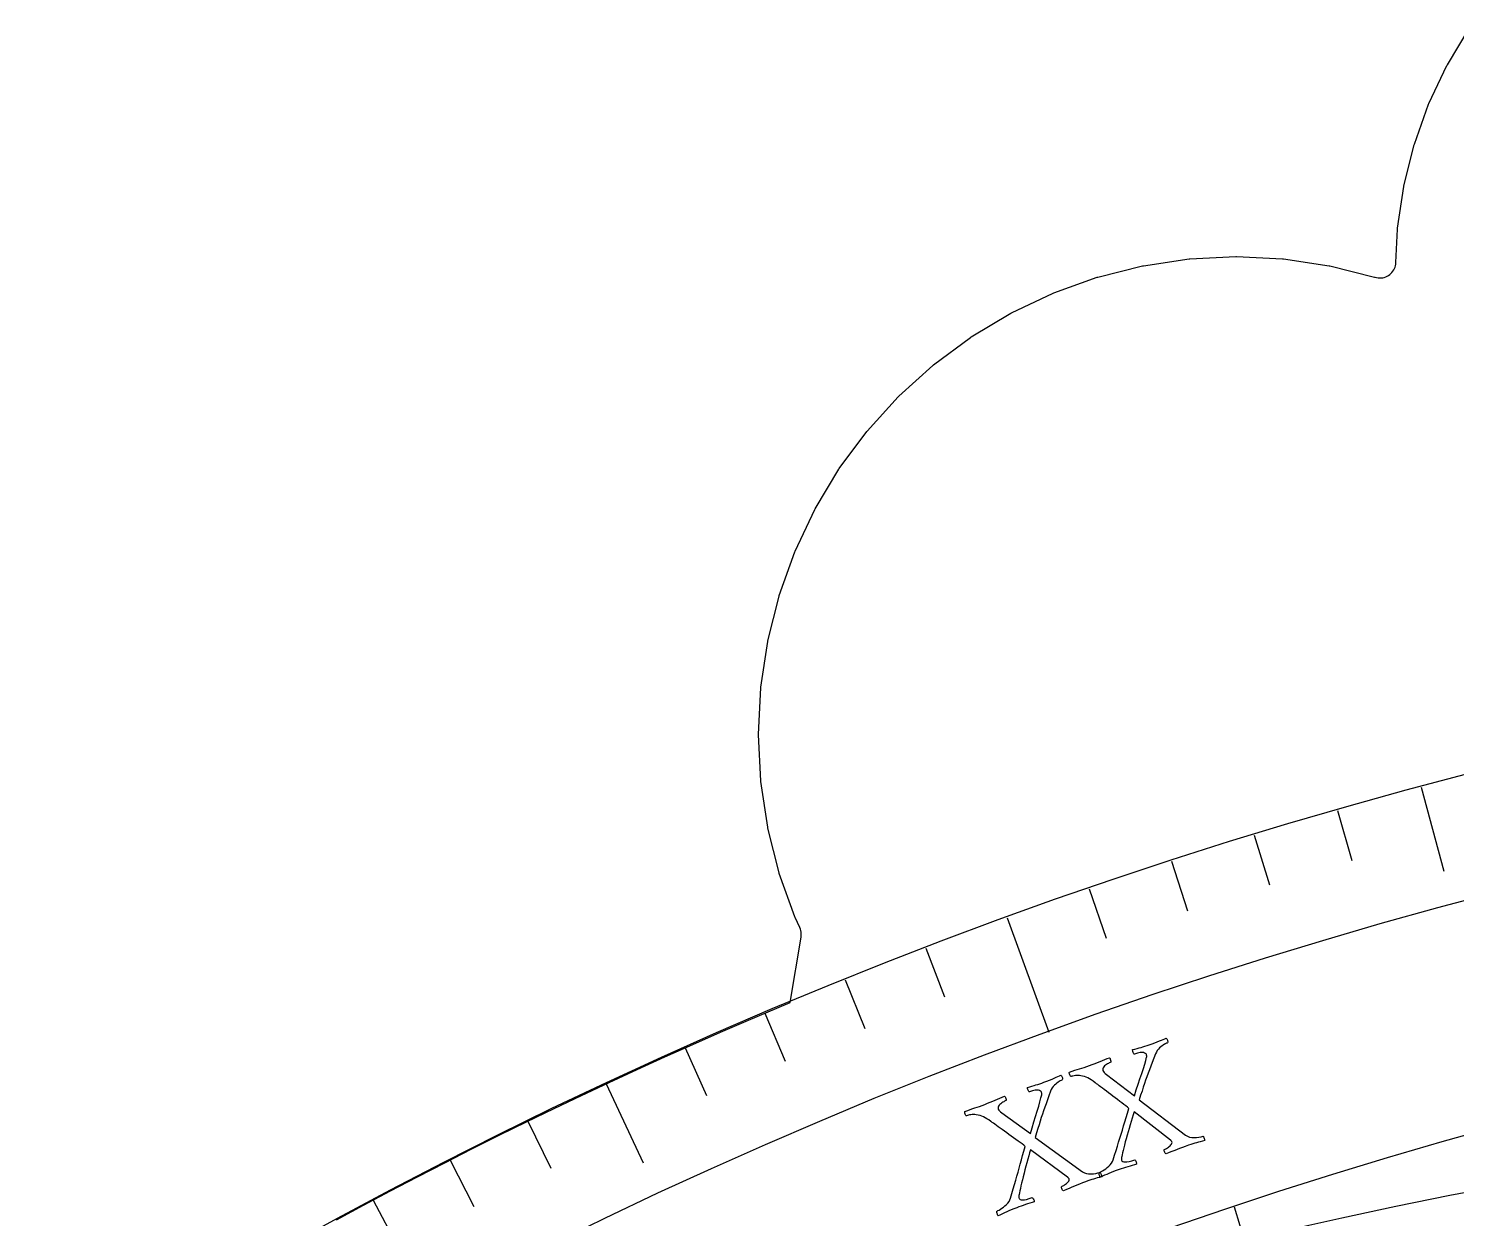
# Model space of a CAD drawing. Header units: millimetres. Extents: x -92 to 92, y -92 to 120.
# Drawn here: x -49.83 to -23.29, y 81.33 to 103.45 of the extents above; entities that cross this region are included whole.
import ezdxf

# ---------------------------------------------------------------- set-up
doc = ezdxf.new("R2010")
doc.units = ezdxf.units.MM
for name, color, linetype in [('CUT_OUTER', 1, 'Continuous'), ('ENGRAVE', 7, 'Continuous'), ('ENGRAVE_FINE', 8, 'Continuous'), ('TEXT', 5, 'Continuous')]:
    doc.layers.add(name, color=color, linetype=linetype)

msp = doc.modelspace()

# ---------------------------------------------------------------- linework, layer by layer
at = {"layer": 'CUT_OUTER'}
msp.add_lwpolyline([(-44.1039, 81.3086), (-43.6042, 81.5777), (-43.1028, 81.8437), (-42.5998, 82.1067), (-42.0952, 82.3665), (-41.589, 82.6232), (-41.0813, 82.8769), (-40.572, 83.1274), (-40.0612, 83.3748), (-39.5488, 83.619), (-39.035, 83.8601), (-38.5197, 84.098), (-38.003, 84.3328), (-37.4848, 84.5644), (-36.9652, 84.7928), (-36.4443, 85.018), (-35.9219, 85.24), (-35.6722, 85.3444), (-35.4693, 86.5616), (-35.4659, 86.5917), (-35.4655, 86.622), (-35.4681, 86.6523), (-35.4738, 86.6821), (-35.4825, 86.7111), (-35.4941, 86.7392), (-35.5809, 86.9228), (-35.5865, 86.9364), (-35.8751, 87.743), (-35.8794, 87.7571), (-36.0876, 88.5881), (-36.0905, 88.6025), (-36.2162, 89.45), (-36.2176, 89.4646), (-36.2596, 90.3203), (-36.2596, 90.335), (-36.2176, 91.1907), (-36.2162, 91.2053), (-36.0905, 92.0528), (-36.0876, 92.0672), (-35.8794, 92.8982), (-35.8751, 92.9123), (-35.5865, 93.7189), (-35.5809, 93.7325), (-35.2146, 94.507), (-35.2077, 94.52), (-34.7672, 95.2548), (-34.7591, 95.267), (-34.2487, 95.9551), (-34.2394, 95.9665), (-33.6641, 96.6013), (-33.6537, 96.6117), (-33.0189, 97.187), (-33.0075, 97.1964), (-32.3194, 97.7067), (-32.3071, 97.7149), (-31.5723, 98.1553), (-31.5593, 98.1623), (-30.7849, 98.5286), (-30.7713, 98.5342), (-29.9647, 98.8228), (-29.9506, 98.8271), (-29.1195, 99.0352), (-29.1051, 99.0381), (-28.2577, 99.1638), (-28.243, 99.1653), (-27.3874, 99.2073), (-27.3726, 99.2073), (-26.517, 99.1653), (-26.5023, 99.1638), (-25.6549, 99.0381), (-25.6405, 99.0352), (-24.8094, 98.8271), (-24.7986, 98.8238), (-24.7708, 98.8168), (-24.7424, 98.8125), (-24.7138, 98.8109), (-24.6852, 98.812), (-24.6568, 98.8159), (-24.6289, 98.8225), (-24.6017, 98.8317), (-24.5756, 98.8434), (-24.5507, 98.8576), (-24.5272, 98.8741), (-24.5055, 98.8928), (-24.4856, 98.9134), (-24.4678, 98.9359), (-24.4522, 98.96), (-24.439, 98.9854), (-24.4282, 99.012), (-24.4201, 99.0395), (-24.4146, 99.0676), (-24.4118, 99.0961), (-24.3812, 99.7207), (-24.3797, 99.7353), (-24.2647, 100.5109), (-24.2618, 100.5253), (-24.0713, 101.2859), (-24.067, 101.3), (-23.8029, 102.0383), (-23.7972, 102.0519), (-23.462, 102.7607), (-23.4551, 102.7736), (-23.0519, 103.4462)], dxfattribs=at)
at = {"layer": 'ENGRAVE'}
for points in [[(-23.9408, 89.3481), (-23.5218, 87.7845)], [(-31.6369, 86.9216), (-30.8618, 84.792)], [(-39.0922, 83.8335), (-38.4081, 82.3664)]]:
    msp.add_lwpolyline(points, dxfattribs=at)
for radius in [92.5, 90.2338, 86.025, 86.025]:
    msp.add_circle((0, 0), radius, dxfattribs=at)
for centre, radius, start, end in [((15.1685, 0), 87.3521, 100, 260), ((31.3105, 0), 91.5459, 110, 250), ((49.6666, 0), 99.3331, 120, 240), ((72.1835, 0), 112.2977, 130, 230), ((102.5206, 0), 133.8311, 140, 220)]:
    msp.add_arc(centre, radius, start, end, dxfattribs=at)
at = {"layer": 'ENGRAVE_FINE'}
for points in [[(-25.4965, 88.9167), (-25.2287, 87.9831)], [(-27.0444, 88.4582), (-26.7604, 87.5294)], [(-28.5841, 87.9727), (-28.2839, 87.049)], [(-30.1151, 87.4605), (-29.7988, 86.5421)], [(-33.149, 86.3562), (-32.801, 85.4494)], [(-34.6511, 85.7645), (-34.2873, 84.864)], [(-36.1426, 85.1467), (-35.7631, 84.2527)], [(-37.6231, 84.503), (-37.2281, 83.6157)], [(-40.5493, 83.1384), (-40.1236, 82.2655)], [(-41.9941, 82.4181), (-41.5532, 81.5527)], [(-43.4261, 81.6727), (-42.9701, 80.8151)]]:
    msp.add_lwpolyline(points, dxfattribs=at)
for centre, radius, start, end in [((7.5262, 0), 86.3536, 95, 265), ((23.0503, 0), 89.0596, 105, 255), ((40.1141, 0), 94.9181, 115, 245), ((60.2354, 0), 105.0171, 125, 235), ((86.025, 0), 121.6577, 135, 225), ((122.8564, 0), 149.98, 145, 215), ((-37.9751, 86.9904), 40.1141, 228.58333, 358.58333), ((-36.6259, 83.8999), 31.3105, 223.58333, 3.58333), ((-39.7414, 91.0367), 49.6666, 233.58333, 353.58333), ((-35.6312, 81.6213), 23.0503, 218.58333, 8.58333), ((-42.0155, 96.246), 60.2354, 238.583333, 348.583333), ((-34.948, 80.0564), 15.1685, 213.58333, 13.58333), ((-6.8976, -3.0111), 86.3536, 298.583333, 108.583334), ((-44.9283, 102.9185), 72.1835, 243.583333, 343.583333), ((-34.5486, 79.1413), 7.5262, 208.58333, 18.58333)]:
    msp.add_arc(centre, radius, start, end, dxfattribs=at)
at = {"layer": 'TEXT'}
for points in [[(-30.1081, 84.1735), (-30.0553, 84.1927), (-30.005, 84.2115), (-29.9571, 84.2302), (-29.9117, 84.2485), (-29.8676, 84.2665), (-29.8239, 84.2842), (-29.7804, 84.3015), (-29.7372, 84.3185), (-29.732, 84.3121), (-29.7265, 84.3024), (-29.7206, 84.2895), (-29.7145, 84.2734), (-29.7098, 84.2576), (-29.7082, 84.2457), (-29.7096, 84.2378), (-29.714, 84.2337), (-29.7257, 84.2291), (-29.7396, 84.2226), (-29.7559, 84.2142), (-29.7744, 84.2041), (-29.7935, 84.1923), (-29.8112, 84.1794), (-29.8277, 84.1652), (-29.843, 84.1499), (-29.8549, 84.1335), (-29.8614, 84.1163), (-29.8626, 84.0983), (-29.8585, 84.0795), (-29.85, 84.0628), (-29.8361, 84.0451), (-29.8168, 84.0264), (-29.7922, 84.0067), (-29.2737, 83.6114), (-29.2389, 83.72), (-29.2046, 83.8255), (-29.1707, 83.9279), (-29.1373, 84.0271), (-29.1068, 84.1192), (-29.0814, 84.1998), (-29.0612, 84.2691), (-29.0464, 84.3271), (-29.0449, 84.3359), (-29.0443, 84.3444), (-29.0447, 84.3525), (-29.046, 84.3603), (-29.0477, 84.3672), (-29.049, 84.3726), (-29.05, 84.3764), (-29.0507, 84.3786), (-29.0566, 84.3886), (-29.0673, 84.3977), (-29.0828, 84.4061), (-29.1031, 84.4136), (-29.1306, 84.4172), (-29.1678, 84.4136), (-29.2148, 84.4029), (-29.2716, 84.3851), (-29.2768, 84.3872), (-29.2825, 84.3934), (-29.2885, 84.4038), (-29.2949, 84.4185), (-29.3007, 84.4342), (-29.3047, 84.4479), (-29.3069, 84.4594), (-29.3074, 84.4689), (-29.264, 84.4807), (-29.2231, 84.4919), (-29.1847, 84.5024), (-29.1488, 84.5121), (-29.1134, 84.5222), (-29.0766, 84.5333), (-29.0382, 84.5456), (-28.9983, 84.559), (-28.9434, 84.5782), (-28.8933, 84.5965), (-28.848, 84.6141), (-28.8075, 84.6308), (-28.7709, 84.6463), (-28.7376, 84.6603), (-28.7076, 84.6728), (-28.6808, 84.6837), (-28.6757, 84.6776), (-28.6704, 84.669), (-28.6649, 84.6581), (-28.6592, 84.6447), (-28.6548, 84.6307), (-28.6531, 84.6178), (-28.654, 84.6061), (-28.6577, 84.5956), (-28.6657, 84.5924), (-28.6778, 84.5867), (-28.6939, 84.5787), (-28.7139, 84.5683), (-28.7362, 84.5553), (-28.7588, 84.5398), (-28.7818, 84.5216), (-28.8052, 84.5008), (-28.8275, 84.4774), (-28.8475, 84.4512), (-28.865, 84.4223), (-28.8801, 84.3908), (-28.9118, 84.3079), (-28.9414, 84.2307), (-28.9689, 84.1591), (-28.9943, 84.0932), (-29.0182, 84.03), (-29.0414, 83.9667), (-29.0639, 83.9032), (-29.0856, 83.8395), (-29.1078, 83.7727), (-29.1316, 83.6999), (-29.157, 83.6212), (-29.184, 83.5365), (-28.3203, 82.8803), (-28.287, 82.8594), (-28.2497, 82.8448), (-28.2084, 82.8365), (-28.1631, 82.8345), (-28.1173, 82.8371), (-28.0745, 82.8423), (-28.0346, 82.8502), (-27.9977, 82.8608), (-27.9915, 82.8549), (-27.9856, 82.8459), (-27.9802, 82.8339), (-27.9753, 82.8188), (-27.9711, 82.8039), (-27.9683, 82.7922), (-27.9668, 82.7838), (-27.9667, 82.7787), (-28.0089, 82.7677), (-28.0481, 82.7574), (-28.0843, 82.7479), (-28.1175, 82.7392), (-28.1508, 82.73), (-28.1872, 82.7192), (-28.2267, 82.7067), (-28.2693, 82.6924), (-28.3277, 82.6721), (-28.3819, 82.6526), (-28.4321, 82.6338), (-28.4783, 82.6157), (-28.5243, 82.5973), (-28.5741, 82.5772), (-28.6276, 82.5557), (-28.685, 82.5326), (-28.6927, 82.5382), (-28.7, 82.5473), (-28.7068, 82.5598), (-28.7132, 82.5758), (-28.7179, 82.5916), (-28.7195, 82.6035), (-28.7181, 82.6114), (-28.7138, 82.6154), (-28.7037, 82.6195), (-28.6914, 82.6257), (-28.6766, 82.6339), (-28.6595, 82.6442), (-28.6416, 82.6561), (-28.6248, 82.6691), (-28.609, 82.6832), (-28.5941, 82.6984), (-28.5821, 82.7138), (-28.5749, 82.7286), (-28.5724, 82.7428), (-28.5746, 82.7565), (-28.576, 82.7596), (-28.5782, 82.7631), (-28.581, 82.767), (-28.5847, 82.7712), (-28.5887, 82.7753), (-28.5926, 82.7788), (-28.5966, 82.7817), (-28.6006, 82.784), (-29.2784, 83.3109), (-29.2962, 83.2551), (-29.3144, 83.1965), (-29.333, 83.135), (-29.352, 83.0707), (-29.371, 83.0053), (-29.3896, 82.9406), (-29.4078, 82.8768), (-29.4255, 82.8136), (-29.4423, 82.7528), (-29.4575, 82.6958), (-29.4711, 82.6427), (-29.4832, 82.5935), (-29.4936, 82.5499), (-29.5019, 82.5136), (-29.5084, 82.4847), (-29.5129, 82.4631), (-29.5133, 82.4592), (-29.5139, 82.4545), (-29.5146, 82.4488), (-29.5153, 82.4423), (-29.5157, 82.4353), (-29.5153, 82.4282), (-29.5139, 82.421), (-29.5117, 82.4136), (-29.5039, 82.4018), (-29.4901, 82.3927), (-29.4703, 82.3863), (-29.4444, 82.3828), (-29.4116, 82.3836), (-29.371, 82.3903), (-29.3226, 82.4029), (-29.2663, 82.4213), (-29.2598, 82.4155), (-29.2533, 82.4068), (-29.2468, 82.3952), (-29.2403, 82.3807), (-29.2349, 82.3662), (-29.2315, 82.3547), (-29.2302, 82.3462), (-29.2311, 82.3407), (-29.2719, 82.3295), (-29.3129, 82.3179), (-29.3543, 82.3059), (-29.396, 82.2936), (-29.4375, 82.281), (-29.4785, 82.2679), (-29.5189, 82.2543), (-29.5587, 82.2403), (-29.6123, 82.2207), (-29.6616, 82.202), (-29.7066, 82.1842), (-29.7475, 82.1673), (-29.7865, 82.1505), (-29.8262, 82.1333), (-29.8665, 82.1156), (-29.9075, 82.0975), (-29.9129, 82.105), (-29.9177, 82.115), (-29.9219, 82.1275), (-29.9256, 82.1426), (-29.9286, 82.1572), (-29.9306, 82.1687), (-29.9316, 82.1769), (-29.9317, 82.182), (-29.9231, 82.1859), (-29.9089, 82.1932), (-29.8891, 82.2041), (-29.8637, 82.2184), (-29.8354, 82.2358), (-29.8068, 82.2557), (-29.7779, 82.2783), (-29.7487, 82.3034), (-29.7217, 82.3305), (-29.6996, 82.359), (-29.6823, 82.3889), (-29.6698, 82.4201), (-29.6416, 82.5085), (-29.6149, 82.593), (-29.5896, 82.6736), (-29.5658, 82.7503), (-29.5427, 82.8252), (-29.5199, 82.9002), (-29.4972, 82.9753), (-29.4747, 83.0505), (-29.4517, 83.1273), (-29.4274, 83.2073), (-29.4018, 83.2904), (-29.3749, 83.3765), (-29.4024, 83.3985), (-29.4334, 83.4228), (-29.4679, 83.4493), (-29.506, 83.4781), (-29.5462, 83.5085), (-29.5872, 83.5396), (-29.6288, 83.5715), (-29.6712, 83.6041), (-29.7133, 83.6365), (-29.7542, 83.6677), (-29.7938, 83.6977), (-29.8322, 83.7264), (-29.8682, 83.7533), (-29.9009, 83.7776), (-29.9301, 83.7994), (-29.9559, 83.8187), (-29.977, 83.8344), (-29.9921, 83.8457), (-30.0011, 83.8524), (-30.0041, 83.8547), (-30.0408, 83.8825), (-30.0754, 83.9065), (-30.108, 83.9266), (-30.1386, 83.9429), (-30.1691, 83.9563), (-30.2012, 83.9679), (-30.235, 83.9776), (-30.2704, 83.9854), (-30.2945, 83.9891), (-30.3192, 83.9907), (-30.3447, 83.9901), (-30.3709, 83.9874), (-30.3958, 83.9835), (-30.4174, 83.9793), (-30.4358, 83.9749), (-30.4509, 83.9701), (-30.4569, 83.9704), (-30.4631, 83.9757), (-30.4693, 83.9859), (-30.4757, 84.0011), (-30.4808, 84.0176), (-30.4834, 84.0317), (-30.4834, 84.0433), (-30.4808, 84.0526), (-30.4283, 84.0698), (-30.3797, 84.0854), (-30.3349, 84.0994), (-30.294, 84.1118), (-30.2531, 84.1243), (-30.2085, 84.1388), (-30.1602, 84.1552), (-30.1081, 84.1735)], [(-32.0544, 83.4517), (-32.0022, 83.4721), (-31.9523, 83.4921), (-31.9049, 83.5118), (-31.8599, 83.5312), (-31.8162, 83.5503), (-31.7729, 83.569), (-31.7298, 83.5873), (-31.687, 83.6053), (-31.6817, 83.599), (-31.6759, 83.5894), (-31.6698, 83.5767), (-31.6633, 83.5607), (-31.6582, 83.545), (-31.6563, 83.5332), (-31.6575, 83.5252), (-31.6619, 83.521), (-31.6734, 83.5161), (-31.6872, 83.5093), (-31.7033, 83.5006), (-31.7216, 83.49), (-31.7403, 83.4778), (-31.7578, 83.4645), (-31.774, 83.45), (-31.7888, 83.4342), (-31.8004, 83.4176), (-31.8065, 83.4003), (-31.8073, 83.3823), (-31.8027, 83.3636), (-31.7939, 83.347), (-31.7796, 83.3296), (-31.7599, 83.3114), (-31.7347, 83.2922), (-31.2072, 82.9091), (-31.175, 83.0185), (-31.1431, 83.1247), (-31.1117, 83.2279), (-31.0806, 83.3279), (-31.0521, 83.4206), (-31.0286, 83.5019), (-31.0101, 83.5716), (-30.9966, 83.6299), (-30.9953, 83.6387), (-30.9949, 83.6472), (-30.9955, 83.6554), (-30.997, 83.6631), (-30.9988, 83.67), (-31.0003, 83.6753), (-31.0013, 83.6791), (-31.0021, 83.6813), (-31.0082, 83.6911), (-31.0192, 83.7), (-31.0348, 83.708), (-31.0553, 83.7151), (-31.0829, 83.718), (-31.12, 83.7136), (-31.1668, 83.7018), (-31.2231, 83.6827), (-31.2284, 83.6846), (-31.2341, 83.6907), (-31.2404, 83.701), (-31.2472, 83.7155), (-31.2534, 83.7311), (-31.2577, 83.7446), (-31.2602, 83.7561), (-31.2608, 83.7656), (-31.2177, 83.7785), (-31.1771, 83.7905), (-31.139, 83.8019), (-31.1033, 83.8125), (-31.0682, 83.8234), (-31.0315, 83.8354), (-30.9935, 83.8485), (-30.9539, 83.8628), (-30.8995, 83.8833), (-30.8498, 83.9028), (-30.8049, 83.9214), (-30.7648, 83.9391), (-30.7286, 83.9554), (-30.6957, 83.9702), (-30.6659, 83.9834), (-30.6394, 83.9949), (-30.6342, 83.9889), (-30.6287, 83.9805), (-30.6229, 83.9697), (-30.6169, 83.9564), (-30.6122, 83.9425), (-30.6101, 83.9297), (-30.6108, 83.918), (-30.6143, 83.9074), (-30.6222, 83.9039), (-30.6341, 83.898), (-30.65, 83.8896), (-30.6698, 83.8787), (-30.6918, 83.8653), (-30.7141, 83.8492), (-30.7366, 83.8305), (-30.7595, 83.8092), (-30.7813, 83.7852), (-30.8006, 83.7586), (-30.8175, 83.7293), (-30.8319, 83.6974), (-30.8616, 83.6138), (-30.8894, 83.5359), (-30.9152, 83.4637), (-30.9391, 83.3973), (-30.9615, 83.3336), (-30.9833, 83.2697), (-31.0043, 83.2057), (-31.0245, 83.1415), (-31.0452, 83.0742), (-31.0673, 83.0009), (-31.0908, 82.9216), (-31.1158, 82.8363), (-30.2372, 82.2003), (-30.2034, 82.1802), (-30.1657, 82.1665), (-30.1243, 82.1592), (-30.0789, 82.1583), (-30.0332, 82.1619), (-29.9905, 82.1681), (-29.9508, 82.1769), (-29.9141, 82.1884), (-29.9078, 82.1826), (-29.9018, 82.1737), (-29.8961, 82.1618), (-29.8907, 82.1469), (-29.8863, 82.1321), (-29.8832, 82.1205), (-29.8815, 82.1121), (-29.8812, 82.107), (-29.9232, 82.095), (-29.9622, 82.0838), (-29.9982, 82.0735), (-30.0311, 82.064), (-30.0642, 82.0541), (-30.1003, 82.0424), (-30.1395, 82.029), (-30.1818, 82.0137), (-30.2396, 81.9921), (-30.2934, 81.9713), (-30.3432, 81.9513), (-30.3889, 81.9322), (-30.4345, 81.9127), (-30.4838, 81.8915), (-30.5368, 81.8687), (-30.5936, 81.8443), (-30.6015, 81.8497), (-30.6089, 81.8586), (-30.6161, 81.871), (-30.6228, 81.8869), (-30.6279, 81.9025), (-30.6298, 81.9144), (-30.6286, 81.9223), (-30.6243, 81.9264), (-30.6144, 81.9308), (-30.6022, 81.9372), (-30.5876, 81.9458), (-30.5707, 81.9565), (-30.5532, 81.9688), (-30.5366, 81.9821), (-30.5211, 81.9966), (-30.5066, 82.0121), (-30.495, 82.0278), (-30.4881, 82.0428), (-30.4859, 82.0571), (-30.4885, 82.0707), (-30.49, 82.0738), (-30.4922, 82.0772), (-30.4951, 82.081), (-30.4989, 82.0852), (-30.503, 82.0892), (-30.507, 82.0926), (-30.5111, 82.0954), (-30.5151, 82.0975), (-31.205, 82.6086), (-31.2215, 82.5524), (-31.2383, 82.4934), (-31.2555, 82.4315), (-31.273, 82.3667), (-31.2904, 82.3009), (-31.3075, 82.2359), (-31.3242, 82.1716), (-31.3405, 82.108), (-31.3558, 82.0468), (-31.3697, 81.9895), (-31.3821, 81.9361), (-31.3931, 81.8867), (-31.4024, 81.8428), (-31.4099, 81.8064), (-31.4157, 81.7773), (-31.4197, 81.7556), (-31.42, 81.7517), (-31.4205, 81.7469), (-31.421, 81.7413), (-31.4217, 81.7347), (-31.4219, 81.7277), (-31.4212, 81.7206), (-31.4197, 81.7134), (-31.4174, 81.7062), (-31.4093, 81.6945), (-31.3953, 81.6857), (-31.3753, 81.6798), (-31.3494, 81.6769), (-31.3166, 81.6785), (-31.2761, 81.6861), (-31.228, 81.6998), (-31.1722, 81.7195), (-31.1656, 81.7139), (-31.1589, 81.7053), (-31.1521, 81.6939), (-31.1453, 81.6795), (-31.1395, 81.6652), (-31.1359, 81.6538), (-31.1344, 81.6453), (-31.1351, 81.6398), (-31.1756, 81.6276), (-31.2164, 81.615), (-31.2575, 81.6021), (-31.2989, 81.5889), (-31.3401, 81.5753), (-31.3808, 81.5612), (-31.4209, 81.5467), (-31.4604, 81.5318), (-31.5134, 81.511), (-31.5623, 81.4911), (-31.6069, 81.4723), (-31.6473, 81.4544), (-31.686, 81.4367), (-31.7252, 81.4186), (-31.7652, 81.4), (-31.8057, 81.3809), (-31.8112, 81.3883), (-31.8163, 81.3982), (-31.8208, 81.4106), (-31.8249, 81.4255), (-31.8282, 81.4401), (-31.8304, 81.4515), (-31.8317, 81.4598), (-31.8319, 81.4649), (-31.8233, 81.4689), (-31.8093, 81.4766), (-31.7898, 81.4879), (-31.7647, 81.5028), (-31.7369, 81.5208), (-31.7087, 81.5414), (-31.6804, 81.5646), (-31.6517, 81.5905), (-31.6254, 81.6182), (-31.6039, 81.6472), (-31.5873, 81.6775), (-31.5756, 81.709), (-31.5495, 81.798), (-31.5247, 81.8831), (-31.5013, 81.9642), (-31.4792, 82.0415), (-31.458, 82.1169), (-31.4368, 82.1924), (-31.4159, 82.268), (-31.3952, 82.3437), (-31.3739, 82.4211), (-31.3515, 82.5016), (-31.3278, 82.5852), (-31.303, 82.672), (-31.331, 82.6933), (-31.3625, 82.7169), (-31.3977, 82.7426), (-31.4364, 82.7705), (-31.4773, 82.7999), (-31.5189, 82.83), (-31.5613, 82.861), (-31.6045, 82.8926), (-31.6473, 82.924), (-31.6889, 82.9543), (-31.7292, 82.9833), (-31.7682, 83.0112), (-31.8049, 83.0372), (-31.8381, 83.0607), (-31.8678, 83.0818), (-31.8941, 83.1005), (-31.9155, 83.1158), (-31.9309, 83.1266), (-31.9401, 83.1332), (-31.9431, 83.1354), (-31.9804, 83.1624), (-32.0155, 83.1856), (-32.0486, 83.2049), (-32.0796, 83.2205), (-32.1104, 83.2332), (-32.1427, 83.244), (-32.1767, 83.2529), (-32.2124, 83.2599), (-32.2365, 83.263), (-32.2613, 83.264), (-32.2868, 83.2629), (-32.3129, 83.2596), (-32.3377, 83.2551), (-32.3592, 83.2504), (-32.3775, 83.2455), (-32.3925, 83.2404), (-32.3985, 83.2406), (-32.4048, 83.2457), (-32.4112, 83.2558), (-32.4179, 83.2708), (-32.4235, 83.2872), (-32.4263, 83.3012), (-32.4266, 83.3129), (-32.4243, 83.3222), (-32.3722, 83.3406), (-32.3239, 83.3574), (-32.2795, 83.3724), (-32.2389, 83.3857), (-32.1983, 83.3992), (-32.154, 83.4147), (-32.1061, 83.4322), (-32.0544, 83.4517)]]:
    msp.add_lwpolyline(points, close=True, dxfattribs=at)

doc.saveas('drawing.dxf')
